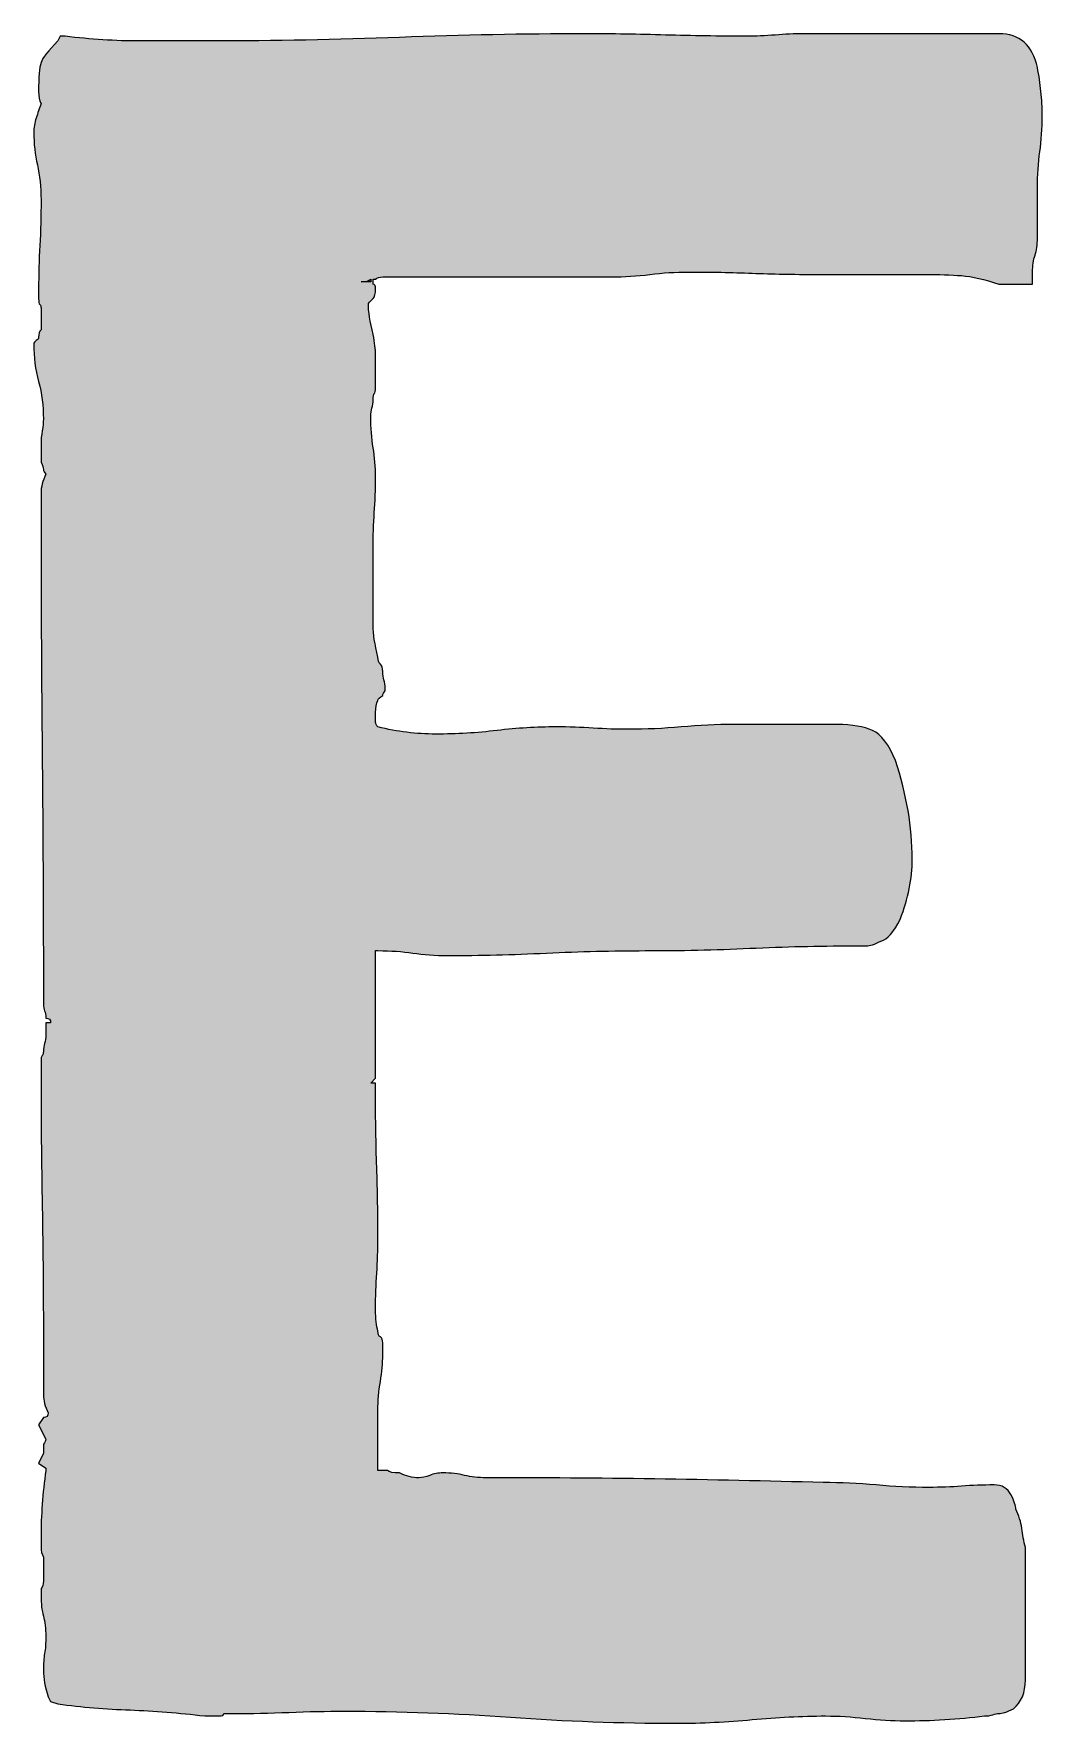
# Model space of a CAD drawing. Header units: inches. Extents: x 57 to 1023, y -981 to -99.
# Drawn here: x 305.2 to 463.6, y -368.4 to -103.1 of the extents above; entities that cross this region are included whole.
import ezdxf

# ---------------------------------------------------------------- set-up
doc = ezdxf.new("R2010")
doc.units = ezdxf.units.IN
doc.header["$MEASUREMENT"] = 0
doc.layers.add('Layer 1', color=7, linetype='Continuous')

# ---------------------------------------------------------------- blocks, each defined once
blk = doc.blocks.new('block 3')
at = {"layer": 'Layer 1', "true_color": 0x2b568d}
h = blk.add_hatch(color=167, dxfattribs=at)
h.dxf.hatch_style = 2
edge = h.paths.add_edge_path()
edge.add_spline(control_points=[(307.49, -364.25), (306.98, -362.74), (306.73, -361.35), (306.73, -360.09), (306.73, -359.09), (306.79, -358.2), (306.92, -357.45), (307.05, -356.69), (307.11, -355.81), (307.11, -354.8), (307.11, -353.54), (306.98, -352.47), (306.73, -351.59), (306.48, -350.71), (306.36, -349.64), (306.36, -348.37), (306.36, -348.37), (306.36, -347.24), (306.36, -347.24), (306.61, -346.99), (306.73, -346.61), (306.73, -346.11), (306.73, -346.11), (306.73, -344.59), (306.73, -344.59), (306.73, -344.59), (306.73, -342.33), (306.73, -342.33), (306.48, -341.83), (306.36, -341.32), (306.36, -340.82), (306.36, -340.82), (306.36, -338.93), (306.36, -338.93), (306.36, -337.41), (306.42, -335.78), (306.55, -334.01), (306.67, -332.25), (306.86, -330.49), (307.11, -328.72), (307.11, -328.72), (307.11, -328.34), (307.11, -328.34), (307.11, -328.34), (305.98, -327.59), (305.98, -327.59), (305.98, -327.59), (306.73, -326.07), (306.73, -326.07), (306.73, -326.07), (306.73, -325.32), (306.73, -325.32), (306.73, -325.32), (306.73, -324.56), (306.73, -324.56), (306.98, -324.32), (307.11, -324.06), (307.11, -323.81), (307.11, -323.81), (305.98, -321.54), (305.98, -321.54), (305.98, -321.54), (306.73, -320.41), (306.73, -320.41), (307.24, -320.41), (307.49, -320.16), (307.49, -319.65), (306.98, -318.65), (306.73, -317.7), (306.73, -316.82), (306.73, -315.94), (306.73, -315.11), (306.73, -314.36), (306.73, -314.36), (306.73, -308.31), (306.73, -308.31), (306.73, -301.26), (306.67, -294.27), (306.55, -287.34), (306.42, -280.41), (306.36, -273.42), (306.36, -266.36), (306.36, -266.36), (306.36, -264.47), (306.36, -264.47), (306.36, -263.97), (306.42, -263.66), (306.55, -263.53), (306.67, -263.4), (306.73, -263.21), (306.73, -262.96), (306.73, -262.46), (306.79, -262.01), (306.92, -261.64), (307.05, -261.26), (307.11, -260.82), (307.11, -260.31), (307.11, -260.31), (307.11, -258.42), (307.11, -258.42), (307.11, -258.42), (307.87, -258.42), (307.87, -258.42), (307.87, -257.92), (307.61, -257.67), (307.11, -257.67), (307.11, -257.17), (307.05, -256.79), (306.92, -256.53), (306.79, -256.29), (306.73, -255.91), (306.73, -255.4), (306.73, -242.55), (306.67, -229.7), (306.55, -216.85), (306.42, -204), (306.36, -191.15), (306.36, -178.3), (306.36, -177.29), (306.36, -176.28), (306.36, -175.27), (306.36, -174.27), (306.61, -173.26), (307.11, -172.25), (306.86, -172), (306.73, -171.75), (306.73, -171.5), (306.73, -171.25), (306.61, -170.87), (306.36, -170.36), (306.36, -170.36), (306.36, -167.34), (306.36, -167.34), (306.36, -166.84), (306.42, -166.2), (306.55, -165.45), (306.67, -164.69), (306.73, -164.07), (306.73, -163.56), (306.73, -161.55), (306.48, -159.59), (305.98, -157.7), (305.47, -155.81), (305.22, -153.86), (305.22, -151.84), (305.22, -151.59), (305.35, -151.41), (305.6, -151.28), (305.85, -151.15), (305.98, -150.96), (305.98, -150.71), (305.98, -150.21), (306.1, -149.83), (306.36, -149.57), (306.36, -149.57), (306.36, -148.44), (306.36, -148.44), (306.36, -148.44), (306.36, -146.17), (306.36, -146.17), (306.36, -145.93), (306.29, -145.74), (306.17, -145.61), (306.04, -145.48), (305.98, -145.17), (305.98, -144.66), (305.98, -144.66), (305.98, -143.15), (305.98, -143.15), (305.98, -140.88), (306.04, -138.61), (306.17, -136.35), (306.29, -134.08), (306.36, -131.69), (306.36, -129.17), (306.36, -127.15), (306.17, -125.33), (305.79, -123.69), (305.41, -122.05), (305.22, -120.35), (305.22, -118.58), (305.22, -117.83), (305.35, -117.07), (305.6, -116.32), (305.85, -115.56), (306.1, -114.8), (306.36, -114.05), (306.1, -113.55), (305.98, -112.91), (305.98, -112.16), (305.98, -109.89), (306.1, -108.38), (306.36, -107.62), (306.61, -106.87), (307.49, -105.73), (309, -104.22), (309, -104.22), (309.38, -103.47), (309.38, -103.47), (309.38, -103.47), (310.14, -103.47), (310.14, -103.47), (314.16, -103.97), (318.07, -104.22), (321.85, -104.22), (325.63, -104.22), (329.41, -104.22), (333.19, -104.22), (343.02, -104.22), (352.84, -104.03), (362.67, -103.65), (372.5, -103.28), (382.19, -103.09), (391.77, -103.09), (396.05, -103.09), (400.28, -103.15), (404.43, -103.28), (408.59, -103.41), (412.81, -103.47), (417.1, -103.47), (418.61, -103.47), (420.12, -103.41), (421.63, -103.28), (423.14, -103.15), (424.65, -103.09), (426.17, -103.09), (426.17, -103.09), (456.78, -103.09), (456.78, -103.09), (460.05, -103.09), (462.07, -104.85), (462.83, -108.38), (463.07, -109.64), (463.26, -110.9), (463.39, -112.16), (463.52, -113.42), (463.58, -114.68), (463.58, -115.94), (463.58, -117.96), (463.45, -119.85), (463.2, -121.61), (462.95, -123.37), (462.83, -125.26), (462.83, -127.28), (462.83, -127.28), (462.83, -135.21), (462.83, -135.21), (462.83, -136.22), (462.7, -137.1), (462.45, -137.86), (462.19, -138.61), (462.07, -139.5), (462.07, -140.5), (462.07, -140.5), (462.07, -142.39), (462.07, -142.39), (462.07, -142.39), (460.56, -142.39), (460.56, -142.39), (460.56, -142.39), (458.29, -142.39), (458.29, -142.39), (458.29, -142.39), (456.78, -142.39), (456.78, -142.39), (454.51, -141.64), (452.56, -141.2), (450.92, -141.07), (449.28, -140.95), (447.33, -140.88), (445.06, -140.88), (445.06, -140.88), (428.06, -140.88), (428.06, -140.88), (424.52, -140.88), (421.19, -140.82), (418.04, -140.69), (414.88, -140.57), (411.55, -140.5), (408.02, -140.5), (406.01, -140.5), (403.99, -140.63), (401.98, -140.88), (399.96, -141.14), (397.94, -141.26), (395.93, -141.26), (395.93, -141.26), (381.57, -141.26), (381.57, -141.26), (381.57, -141.26), (360.4, -141.26), (360.4, -141.26), (360.4, -141.26), (360.03, -141.26), (360.03, -141.26), (359.52, -141.26), (359.14, -141.39), (358.89, -141.64), (358.89, -141.64), (358.51, -141.64), (358.51, -141.64), (358.51, -141.64), (358.51, -142.39), (358.51, -142.39), (358.76, -142.39), (358.89, -142.65), (358.89, -143.15), (358.89, -143.91), (358.76, -144.41), (358.51, -144.66), (358.26, -144.92), (358.01, -145.17), (357.76, -145.42), (357.76, -146.68), (358.01, -148.32), (358.51, -150.33), (358.76, -151.59), (358.89, -152.66), (358.89, -153.54), (358.89, -154.43), (358.89, -155.5), (358.89, -156.76), (358.89, -156.76), (358.89, -158.65), (358.89, -158.65), (358.89, -159.15), (358.83, -159.47), (358.7, -159.59), (358.57, -159.72), (358.51, -160.03), (358.51, -160.54), (358.51, -161.04), (358.45, -161.48), (358.32, -161.86), (358.19, -162.24), (358.14, -162.68), (358.14, -163.18), (358.14, -164.95), (358.26, -166.58), (358.51, -168.09), (358.76, -169.61), (358.89, -171.12), (358.89, -172.63), (358.89, -174.65), (358.83, -176.54), (358.7, -178.3), (358.57, -180.06), (358.51, -181.95), (358.51, -183.97), (358.51, -183.97), (358.51, -196.06), (358.51, -196.06), (358.51, -197.33), (358.76, -198.96), (359.27, -200.98), (359.27, -201.48), (359.39, -201.86), (359.65, -202.11), (359.9, -202.36), (360.03, -202.74), (360.03, -203.24), (360.03, -203.75), (360.08, -204.19), (360.21, -204.57), (360.34, -204.94), (360.4, -205.39), (360.4, -205.89), (360.4, -205.89), (360.4, -206.27), (360.4, -206.27), (360.15, -206.52), (360.03, -206.78), (360.03, -207.02), (359.52, -207.28), (359.27, -207.53), (359.27, -207.78), (359.01, -208.29), (358.89, -208.91), (358.89, -209.67), (358.89, -209.67), (358.89, -211.18), (358.89, -211.18), (358.89, -211.43), (359.01, -211.69), (359.27, -211.94), (362.29, -212.69), (365.32, -213.07), (368.34, -213.07), (371.61, -213.07), (374.82, -212.88), (377.98, -212.5), (381.13, -212.13), (384.21, -211.94), (387.24, -211.94), (389.25, -211.94), (391.21, -212), (393.09, -212.13), (394.98, -212.26), (396.81, -212.31), (398.57, -212.31), (401.35, -212.31), (404.12, -212.19), (406.89, -211.94), (409.66, -211.69), (412.43, -211.56), (415.21, -211.56), (415.21, -211.56), (431.46, -211.56), (431.46, -211.56), (433.72, -211.56), (435.55, -211.88), (436.94, -212.5), (438.32, -213.14), (439.52, -214.71), (440.53, -217.23), (442.29, -222.52), (443.17, -227.69), (443.17, -232.72), (443.17, -235.75), (442.54, -238.9), (441.28, -242.17), (440.27, -244.19), (439.26, -245.33), (438.26, -245.57), (437.25, -246.08), (436.49, -246.33), (435.99, -246.33), (435.99, -246.33), (433.72, -246.33), (433.72, -246.33), (428.43, -246.33), (423.08, -246.46), (417.66, -246.71), (412.24, -246.96), (406.76, -247.08), (401.22, -247.08), (396.18, -247.08), (391.02, -247.21), (385.72, -247.46), (380.43, -247.72), (375.27, -247.84), (370.23, -247.84), (368.21, -247.84), (366.38, -247.72), (364.75, -247.46), (363.11, -247.21), (361.28, -247.08), (359.27, -247.08), (359.27, -247.08), (358.89, -247.08), (358.89, -247.08), (358.89, -247.08), (358.89, -267.12), (358.89, -267.12), (358.89, -267.12), (358.14, -267.87), (358.14, -267.87), (358.14, -267.87), (358.89, -267.87), (358.89, -267.87), (358.89, -267.87), (358.89, -269.76), (358.89, -269.76), (358.89, -273.54), (358.95, -277.32), (359.08, -281.1), (359.2, -284.88), (359.27, -288.53), (359.27, -292.06), (359.27, -294.08), (359.2, -295.97), (359.08, -297.73), (358.95, -299.5), (358.89, -301.39), (358.89, -303.4), (358.89, -304.91), (359.01, -306.04), (359.27, -306.8), (359.27, -307.31), (359.39, -307.62), (359.65, -307.75), (359.9, -307.88), (360.03, -308.19), (360.03, -308.69), (360.03, -308.69), (360.03, -310.58), (360.03, -310.58), (360.03, -311.84), (359.9, -313.23), (359.65, -314.74), (359.39, -316.25), (359.27, -317.76), (359.27, -319.27), (359.27, -319.27), (359.27, -328.72), (359.27, -328.72), (359.27, -328.72), (360.78, -328.72), (360.78, -328.72), (361.03, -328.98), (361.66, -329.1), (362.67, -329.1), (363.67, -329.61), (364.68, -329.86), (365.69, -329.86), (366.2, -329.86), (366.76, -329.73), (367.4, -329.48), (368.02, -329.23), (368.72, -329.1), (369.47, -329.1), (370.73, -329.1), (371.86, -329.23), (372.88, -329.48), (373.88, -329.73), (375.01, -329.86), (376.28, -329.86), (385.09, -329.86), (393.91, -329.92), (402.73, -330.04), (411.55, -330.17), (420.37, -330.36), (429.19, -330.61), (431.96, -330.61), (434.73, -330.74), (437.5, -330.99), (440.27, -331.24), (443.04, -331.37), (445.82, -331.37), (447.58, -331.37), (449.28, -331.31), (450.92, -331.18), (452.56, -331.05), (454.26, -330.99), (456.02, -330.99), (457.28, -330.99), (458.16, -331.5), (458.67, -332.5), (459.17, -333.51), (459.43, -334.27), (459.43, -334.77), (459.93, -335.78), (460.24, -336.79), (460.37, -337.79), (460.49, -338.8), (460.68, -339.81), (460.94, -340.82), (460.94, -340.82), (460.94, -351.4), (460.94, -351.4), (460.94, -351.4), (460.94, -361.6), (460.94, -361.6), (460.94, -363.62), (460.3, -365.13), (459.05, -366.14), (458.04, -366.65), (457.28, -366.89), (456.78, -366.89), (456.53, -366.89), (456.21, -366.96), (455.84, -367.08), (455.46, -367.21), (455.01, -367.27), (454.51, -367.27), (452.49, -367.53), (450.41, -367.71), (448.27, -367.84), (446.13, -367.97), (444.05, -368.03), (442.04, -368.03), (440.02, -368.03), (437.94, -367.9), (435.8, -367.65), (433.66, -367.4), (431.58, -367.27), (429.57, -367.27), (425.79, -367.27), (421.94, -367.46), (418.04, -367.84), (414.13, -368.22), (410.16, -368.41), (406.14, -368.41), (397.31, -368.41), (388.62, -368.09), (380.06, -367.46), (371.49, -366.83), (362.79, -366.52), (353.98, -366.52), (351.2, -366.52), (348.31, -366.58), (345.28, -366.7), (342.26, -366.83), (339.36, -366.89), (336.59, -366.89), (336.59, -366.89), (335.84, -366.89), (335.84, -366.89), (335.84, -366.89), (335.08, -366.89), (335.08, -366.89), (335.08, -367.15), (334.83, -367.27), (334.32, -367.27), (334.32, -367.27), (333.19, -367.27), (333.19, -367.27), (333.19, -367.27), (332.06, -367.27), (332.06, -367.27), (328.02, -366.77), (324.12, -366.46), (320.34, -366.33), (316.56, -366.2), (312.78, -365.89), (309, -365.38), (309, -365.38), (307.87, -365), (307.87, -365), (307.87, -365), (307.49, -364.25), (307.49, -364.25)], knot_values=[0, 0, 0, 0, 1, 1, 1, 2, 2, 2, 3, 3, 3, 4, 4, 4, 5, 5, 5, 6, 6, 6, 7, 7, 7, 8, 8, 8, 9, 9, 9, 10, 10, 10, 11, 11, 11, 12, 12, 12, 13, 13, 13, 14, 14, 14, 15, 15, 15, 16, 16, 16, 17, 17, 17, 18, 18, 18, 19, 19, 19, 20, 20, 20, 21, 21, 21, 22, 22, 22, 23, 23, 23, 24, 24, 24, 25, 25, 25, 26, 26, 26, 27, 27, 27, 28, 28, 28, 29, 29, 29, 30, 30, 30, 31, 31, 31, 32, 32, 32, 33, 33, 33, 34, 34, 34, 35, 35, 35, 36, 36, 36, 37, 37, 37, 38, 38, 38, 39, 39, 39, 40, 40, 40, 41, 41, 41, 42, 42, 42, 43, 43, 43, 44, 44, 44, 45, 45, 45, 46, 46, 46, 47, 47, 47, 48, 48, 48, 49, 49, 49, 50, 50, 50, 51, 51, 51, 52, 52, 52, 53, 53, 53, 54, 54, 54, 55, 55, 55, 56, 56, 56, 57, 57, 57, 58, 58, 58, 59, 59, 59, 60, 60, 60, 61, 61, 61, 62, 62, 62, 63, 63, 63, 64, 64, 64, 65, 65, 65, 66, 66, 66, 67, 67, 67, 68, 68, 68, 69, 69, 69, 70, 70, 70, 71, 71, 71, 72, 72, 72, 73, 73, 73, 74, 74, 74, 75, 75, 75, 76, 76, 76, 77, 77, 77, 78, 78, 78, 79, 79, 79, 80, 80, 80, 81, 81, 81, 82, 82, 82, 83, 83, 83, 84, 84, 84, 85, 85, 85, 86, 86, 86, 87, 87, 87, 88, 88, 88, 89, 89, 89, 90, 90, 90, 91, 91, 91, 92, 92, 92, 93, 93, 93, 94, 94, 94, 95, 95, 95, 96, 96, 96, 97, 97, 97, 98, 98, 98, 99, 99, 99, 100, 100, 100, 101, 101, 101, 102, 102, 102, 103, 103, 103, 104, 104, 104, 105, 105, 105, 106, 106, 106, 107, 107, 107, 108, 108, 108, 109, 109, 109, 110, 110, 110, 111, 111, 111, 112, 112, 112, 113, 113, 113, 114, 114, 114, 115, 115, 115, 116, 116, 116, 117, 117, 117, 118, 118, 118, 119, 119, 119, 120, 120, 120, 121, 121, 121, 122, 122, 122, 123, 123, 123, 124, 124, 124, 125, 125, 125, 126, 126, 126, 127, 127, 127, 128, 128, 128, 129, 129, 129, 130, 130, 130, 131, 131, 131, 132, 132, 132, 133, 133, 133, 134, 134, 134, 135, 135, 135, 136, 136, 136, 137, 137, 137, 138, 138, 138, 139, 139, 139, 140, 140, 140, 141, 141, 141, 142, 142, 142, 143, 143, 143, 144, 144, 144, 145, 145, 145, 146, 146, 146, 147, 147, 147, 148, 148, 148, 149, 149, 149, 150, 150, 150, 151, 151, 151, 152, 152, 152, 153, 153, 153, 154, 154, 154, 155, 155, 155, 156, 156, 156, 157, 157, 157, 158, 158, 158, 159, 159, 159, 160, 160, 160, 161, 161, 161, 162, 162, 162, 163, 163, 163, 164, 164, 164, 165, 165, 165, 166, 166, 166, 167, 167, 167, 168, 168, 168, 169, 169, 169, 170, 170, 170, 171, 171, 171, 172, 172, 172, 173, 173, 173, 174, 174, 174, 175, 175, 175, 176, 176, 176, 177, 177, 177, 178, 178, 178, 179, 179, 179, 180, 180, 180, 181, 181, 181, 182, 182, 182, 183, 183, 183, 184, 184, 184, 185, 185, 185, 186, 186, 186, 187, 187, 187, 188, 188, 188, 189, 189, 189, 190, 190, 190, 191, 191, 191, 192, 192, 192, 193, 193, 193, 194, 194, 194, 195, 195, 195, 196, 196, 196, 197, 197, 197, 198, 198, 198, 199, 199, 199, 200, 200, 200, 201, 201, 201, 202, 202, 202, 203, 203, 203, 204, 204, 204, 205, 205, 205, 206, 206, 206, 207, 207, 207, 207], degree=3, periodic=1)
edge = h.paths.add_edge_path()
edge.add_spline(control_points=[(358.14, -142.02), (358.14, -142.02), (358.14, -141.64), (358.14, -141.64), (357.88, -141.89), (357.38, -142.02), (356.62, -142.02), (356.62, -142.02), (358.14, -142.02), (358.14, -142.02)], knot_values=[0, 0, 0, 0, 1, 1, 1, 2, 2, 2, 3, 3, 3, 3], degree=3, periodic=1)
at = {"layer": 'Layer 1', "lineweight": 0}
for points, knots in [([(307.49, -364.25), (306.98, -362.74), (306.73, -361.35), (306.73, -360.09), (306.73, -359.09), (306.79, -358.2), (306.92, -357.45), (307.05, -356.69), (307.11, -355.81), (307.11, -354.8), (307.11, -353.54), (306.98, -352.47), (306.73, -351.59), (306.48, -350.71), (306.36, -349.64), (306.36, -348.37), (306.36, -348.37), (306.36, -347.24), (306.36, -347.24), (306.61, -346.99), (306.73, -346.61), (306.73, -346.11), (306.73, -346.11), (306.73, -344.59), (306.73, -344.59), (306.73, -344.59), (306.73, -342.33), (306.73, -342.33), (306.48, -341.83), (306.36, -341.32), (306.36, -340.82), (306.36, -340.82), (306.36, -338.93), (306.36, -338.93), (306.36, -337.41), (306.42, -335.78), (306.55, -334.01), (306.67, -332.25), (306.86, -330.49), (307.11, -328.72), (307.11, -328.72), (307.11, -328.34), (307.11, -328.34), (307.11, -328.34), (305.98, -327.59), (305.98, -327.59), (305.98, -327.59), (306.73, -326.07), (306.73, -326.07), (306.73, -326.07), (306.73, -325.32), (306.73, -325.32), (306.73, -325.32), (306.73, -324.56), (306.73, -324.56), (306.98, -324.32), (307.11, -324.06), (307.11, -323.81), (307.11, -323.81), (305.98, -321.54), (305.98, -321.54), (305.98, -321.54), (306.73, -320.41), (306.73, -320.41), (307.24, -320.41), (307.49, -320.16), (307.49, -319.65), (306.98, -318.65), (306.73, -317.7), (306.73, -316.82), (306.73, -315.94), (306.73, -315.11), (306.73, -314.36), (306.73, -314.36), (306.73, -308.31), (306.73, -308.31), (306.73, -301.26), (306.67, -294.27), (306.55, -287.34), (306.42, -280.41), (306.36, -273.42), (306.36, -266.36), (306.36, -266.36), (306.36, -264.47), (306.36, -264.47), (306.36, -263.97), (306.42, -263.66), (306.55, -263.53), (306.67, -263.4), (306.73, -263.21), (306.73, -262.96), (306.73, -262.46), (306.79, -262.01), (306.92, -261.64), (307.05, -261.26), (307.11, -260.82), (307.11, -260.31), (307.11, -260.31), (307.11, -258.42), (307.11, -258.42), (307.11, -258.42), (307.87, -258.42), (307.87, -258.42), (307.87, -257.92), (307.61, -257.67), (307.11, -257.67), (307.11, -257.17), (307.05, -256.79), (306.92, -256.53), (306.79, -256.29), (306.73, -255.91), (306.73, -255.4), (306.73, -242.55), (306.67, -229.7), (306.55, -216.85), (306.42, -204), (306.36, -191.15), (306.36, -178.3), (306.36, -177.29), (306.36, -176.28), (306.36, -175.27), (306.36, -174.27), (306.61, -173.26), (307.11, -172.25), (306.86, -172), (306.73, -171.75), (306.73, -171.5), (306.73, -171.25), (306.61, -170.87), (306.36, -170.36), (306.36, -170.36), (306.36, -167.34), (306.36, -167.34), (306.36, -166.84), (306.42, -166.2), (306.55, -165.45), (306.67, -164.69), (306.73, -164.07), (306.73, -163.56), (306.73, -161.55), (306.48, -159.59), (305.98, -157.7), (305.47, -155.81), (305.22, -153.86), (305.22, -151.84), (305.22, -151.59), (305.35, -151.41), (305.6, -151.28), (305.85, -151.15), (305.98, -150.96), (305.98, -150.71), (305.98, -150.21), (306.1, -149.83), (306.36, -149.57), (306.36, -149.57), (306.36, -148.44), (306.36, -148.44), (306.36, -148.44), (306.36, -146.17), (306.36, -146.17), (306.36, -145.93), (306.29, -145.74), (306.17, -145.61), (306.04, -145.48), (305.98, -145.17), (305.98, -144.66), (305.98, -144.66), (305.98, -143.15), (305.98, -143.15), (305.98, -140.88), (306.04, -138.61), (306.17, -136.35), (306.29, -134.08), (306.36, -131.69), (306.36, -129.17), (306.36, -127.15), (306.17, -125.33), (305.79, -123.69), (305.41, -122.05), (305.22, -120.35), (305.22, -118.58), (305.22, -117.83), (305.35, -117.07), (305.6, -116.32), (305.85, -115.56), (306.1, -114.8), (306.36, -114.05), (306.1, -113.55), (305.98, -112.91), (305.98, -112.16), (305.98, -109.89), (306.1, -108.38), (306.36, -107.62), (306.61, -106.87), (307.49, -105.73), (309, -104.22), (309, -104.22), (309.38, -103.47), (309.38, -103.47), (309.38, -103.47), (310.14, -103.47), (310.14, -103.47), (314.16, -103.97), (318.07, -104.22), (321.85, -104.22), (325.63, -104.22), (329.41, -104.22), (333.19, -104.22), (343.02, -104.22), (352.84, -104.03), (362.67, -103.65), (372.5, -103.28), (382.19, -103.09), (391.77, -103.09), (396.05, -103.09), (400.28, -103.15), (404.43, -103.28), (408.59, -103.41), (412.81, -103.47), (417.1, -103.47), (418.61, -103.47), (420.12, -103.41), (421.63, -103.28), (423.14, -103.15), (424.65, -103.09), (426.17, -103.09), (426.17, -103.09), (456.78, -103.09), (456.78, -103.09), (460.05, -103.09), (462.07, -104.85), (462.83, -108.38), (463.07, -109.64), (463.26, -110.9), (463.39, -112.16), (463.52, -113.42), (463.58, -114.68), (463.58, -115.94), (463.58, -117.96), (463.45, -119.85), (463.2, -121.61), (462.95, -123.37), (462.83, -125.26), (462.83, -127.28), (462.83, -127.28), (462.83, -135.21), (462.83, -135.21), (462.83, -136.22), (462.7, -137.1), (462.45, -137.86), (462.19, -138.61), (462.07, -139.5), (462.07, -140.5), (462.07, -140.5), (462.07, -142.39), (462.07, -142.39), (462.07, -142.39), (460.56, -142.39), (460.56, -142.39), (460.56, -142.39), (458.29, -142.39), (458.29, -142.39), (458.29, -142.39), (456.78, -142.39), (456.78, -142.39), (454.51, -141.64), (452.56, -141.2), (450.92, -141.07), (449.28, -140.95), (447.33, -140.88), (445.06, -140.88), (445.06, -140.88), (428.06, -140.88), (428.06, -140.88), (424.52, -140.88), (421.19, -140.82), (418.04, -140.69), (414.88, -140.57), (411.55, -140.5), (408.02, -140.5), (406.01, -140.5), (403.99, -140.63), (401.98, -140.88), (399.96, -141.14), (397.94, -141.26), (395.93, -141.26), (395.93, -141.26), (381.57, -141.26), (381.57, -141.26), (381.57, -141.26), (360.4, -141.26), (360.4, -141.26), (360.4, -141.26), (360.03, -141.26), (360.03, -141.26), (359.52, -141.26), (359.14, -141.39), (358.89, -141.64), (358.89, -141.64), (358.51, -141.64), (358.51, -141.64), (358.51, -141.64), (358.51, -142.39), (358.51, -142.39), (358.76, -142.39), (358.89, -142.65), (358.89, -143.15), (358.89, -143.91), (358.76, -144.41), (358.51, -144.66), (358.26, -144.92), (358.01, -145.17), (357.76, -145.42), (357.76, -146.68), (358.01, -148.32), (358.51, -150.33), (358.76, -151.59), (358.89, -152.66), (358.89, -153.54), (358.89, -154.43), (358.89, -155.5), (358.89, -156.76), (358.89, -156.76), (358.89, -158.65), (358.89, -158.65), (358.89, -159.15), (358.83, -159.47), (358.7, -159.59), (358.57, -159.72), (358.51, -160.03), (358.51, -160.54), (358.51, -161.04), (358.45, -161.48), (358.32, -161.86), (358.19, -162.24), (358.14, -162.68), (358.14, -163.18), (358.14, -164.95), (358.26, -166.58), (358.51, -168.09), (358.76, -169.61), (358.89, -171.12), (358.89, -172.63), (358.89, -174.65), (358.83, -176.54), (358.7, -178.3), (358.57, -180.06), (358.51, -181.95), (358.51, -183.97), (358.51, -183.97), (358.51, -196.06), (358.51, -196.06), (358.51, -197.33), (358.76, -198.96), (359.27, -200.98), (359.27, -201.48), (359.39, -201.86), (359.65, -202.11), (359.9, -202.36), (360.03, -202.74), (360.03, -203.24), (360.03, -203.75), (360.08, -204.19), (360.21, -204.57), (360.34, -204.94), (360.4, -205.39), (360.4, -205.89), (360.4, -205.89), (360.4, -206.27), (360.4, -206.27), (360.15, -206.52), (360.03, -206.78), (360.03, -207.02), (359.52, -207.28), (359.27, -207.53), (359.27, -207.78), (359.01, -208.29), (358.89, -208.91), (358.89, -209.67), (358.89, -209.67), (358.89, -211.18), (358.89, -211.18), (358.89, -211.43), (359.01, -211.69), (359.27, -211.94), (362.29, -212.69), (365.32, -213.07), (368.34, -213.07), (371.61, -213.07), (374.82, -212.88), (377.98, -212.5), (381.13, -212.13), (384.21, -211.94), (387.24, -211.94), (389.25, -211.94), (391.21, -212), (393.09, -212.13), (394.98, -212.26), (396.81, -212.31), (398.57, -212.31), (401.35, -212.31), (404.12, -212.19), (406.89, -211.94), (409.66, -211.69), (412.43, -211.56), (415.21, -211.56), (415.21, -211.56), (431.46, -211.56), (431.46, -211.56), (433.72, -211.56), (435.55, -211.88), (436.94, -212.5), (438.32, -213.14), (439.52, -214.71), (440.53, -217.23), (442.29, -222.52), (443.17, -227.69), (443.17, -232.72), (443.17, -235.75), (442.54, -238.9), (441.28, -242.17), (440.27, -244.19), (439.26, -245.33), (438.26, -245.57), (437.25, -246.08), (436.49, -246.33), (435.99, -246.33), (435.99, -246.33), (433.72, -246.33), (433.72, -246.33), (428.43, -246.33), (423.08, -246.46), (417.66, -246.71), (412.24, -246.96), (406.76, -247.08), (401.22, -247.08), (396.18, -247.08), (391.02, -247.21), (385.72, -247.46), (380.43, -247.72), (375.27, -247.84), (370.23, -247.84), (368.21, -247.84), (366.38, -247.72), (364.75, -247.46), (363.11, -247.21), (361.28, -247.08), (359.27, -247.08), (359.27, -247.08), (358.89, -247.08), (358.89, -247.08), (358.89, -247.08), (358.89, -267.12), (358.89, -267.12), (358.89, -267.12), (358.14, -267.87), (358.14, -267.87), (358.14, -267.87), (358.89, -267.87), (358.89, -267.87), (358.89, -267.87), (358.89, -269.76), (358.89, -269.76), (358.89, -273.54), (358.95, -277.32), (359.08, -281.1), (359.2, -284.88), (359.27, -288.53), (359.27, -292.06), (359.27, -294.08), (359.2, -295.97), (359.08, -297.73), (358.95, -299.5), (358.89, -301.39), (358.89, -303.4), (358.89, -304.91), (359.01, -306.04), (359.27, -306.8), (359.27, -307.31), (359.39, -307.62), (359.65, -307.75), (359.9, -307.88), (360.03, -308.19), (360.03, -308.69), (360.03, -308.69), (360.03, -310.58), (360.03, -310.58), (360.03, -311.84), (359.9, -313.23), (359.65, -314.74), (359.39, -316.25), (359.27, -317.76), (359.27, -319.27), (359.27, -319.27), (359.27, -328.72), (359.27, -328.72), (359.27, -328.72), (360.78, -328.72), (360.78, -328.72), (361.03, -328.98), (361.66, -329.1), (362.67, -329.1), (363.67, -329.61), (364.68, -329.86), (365.69, -329.86), (366.2, -329.86), (366.76, -329.73), (367.4, -329.48), (368.02, -329.23), (368.72, -329.1), (369.47, -329.1), (370.73, -329.1), (371.86, -329.23), (372.88, -329.48), (373.88, -329.73), (375.01, -329.86), (376.28, -329.86), (385.09, -329.86), (393.91, -329.92), (402.73, -330.04), (411.55, -330.17), (420.37, -330.36), (429.19, -330.61), (431.96, -330.61), (434.73, -330.74), (437.5, -330.99), (440.27, -331.24), (443.04, -331.37), (445.82, -331.37), (447.58, -331.37), (449.28, -331.31), (450.92, -331.18), (452.56, -331.05), (454.26, -330.99), (456.02, -330.99), (457.28, -330.99), (458.16, -331.5), (458.67, -332.5), (459.17, -333.51), (459.43, -334.27), (459.43, -334.77), (459.93, -335.78), (460.24, -336.79), (460.37, -337.79), (460.49, -338.8), (460.68, -339.81), (460.94, -340.82), (460.94, -340.82), (460.94, -351.4), (460.94, -351.4), (460.94, -351.4), (460.94, -361.6), (460.94, -361.6), (460.94, -363.62), (460.3, -365.13), (459.05, -366.14), (458.04, -366.65), (457.28, -366.89), (456.78, -366.89), (456.53, -366.89), (456.21, -366.96), (455.84, -367.08), (455.46, -367.21), (455.01, -367.27), (454.51, -367.27), (452.49, -367.53), (450.41, -367.71), (448.27, -367.84), (446.13, -367.97), (444.05, -368.03), (442.04, -368.03), (440.02, -368.03), (437.94, -367.9), (435.8, -367.65), (433.66, -367.4), (431.58, -367.27), (429.57, -367.27), (425.79, -367.27), (421.94, -367.46), (418.04, -367.84), (414.13, -368.22), (410.16, -368.41), (406.14, -368.41), (397.31, -368.41), (388.62, -368.09), (380.06, -367.46), (371.49, -366.83), (362.79, -366.52), (353.98, -366.52), (351.2, -366.52), (348.31, -366.58), (345.28, -366.7), (342.26, -366.83), (339.36, -366.89), (336.59, -366.89), (336.59, -366.89), (335.84, -366.89), (335.84, -366.89), (335.84, -366.89), (335.08, -366.89), (335.08, -366.89), (335.08, -367.15), (334.83, -367.27), (334.32, -367.27), (334.32, -367.27), (333.19, -367.27), (333.19, -367.27), (333.19, -367.27), (332.06, -367.27), (332.06, -367.27), (328.02, -366.77), (324.12, -366.46), (320.34, -366.33), (316.56, -366.2), (312.78, -365.89), (309, -365.38), (309, -365.38), (307.87, -365), (307.87, -365), (307.87, -365), (307.49, -364.25), (307.49, -364.25)], [0, 0, 0, 0, 1, 1, 1, 2, 2, 2, 3, 3, 3, 4, 4, 4, 5, 5, 5, 6, 6, 6, 7, 7, 7, 8, 8, 8, 9, 9, 9, 10, 10, 10, 11, 11, 11, 12, 12, 12, 13, 13, 13, 14, 14, 14, 15, 15, 15, 16, 16, 16, 17, 17, 17, 18, 18, 18, 19, 19, 19, 20, 20, 20, 21, 21, 21, 22, 22, 22, 23, 23, 23, 24, 24, 24, 25, 25, 25, 26, 26, 26, 27, 27, 27, 28, 28, 28, 29, 29, 29, 30, 30, 30, 31, 31, 31, 32, 32, 32, 33, 33, 33, 34, 34, 34, 35, 35, 35, 36, 36, 36, 37, 37, 37, 38, 38, 38, 39, 39, 39, 40, 40, 40, 41, 41, 41, 42, 42, 42, 43, 43, 43, 44, 44, 44, 45, 45, 45, 46, 46, 46, 47, 47, 47, 48, 48, 48, 49, 49, 49, 50, 50, 50, 51, 51, 51, 52, 52, 52, 53, 53, 53, 54, 54, 54, 55, 55, 55, 56, 56, 56, 57, 57, 57, 58, 58, 58, 59, 59, 59, 60, 60, 60, 61, 61, 61, 62, 62, 62, 63, 63, 63, 64, 64, 64, 65, 65, 65, 66, 66, 66, 67, 67, 67, 68, 68, 68, 69, 69, 69, 70, 70, 70, 71, 71, 71, 72, 72, 72, 73, 73, 73, 74, 74, 74, 75, 75, 75, 76, 76, 76, 77, 77, 77, 78, 78, 78, 79, 79, 79, 80, 80, 80, 81, 81, 81, 82, 82, 82, 83, 83, 83, 84, 84, 84, 85, 85, 85, 86, 86, 86, 87, 87, 87, 88, 88, 88, 89, 89, 89, 90, 90, 90, 91, 91, 91, 92, 92, 92, 93, 93, 93, 94, 94, 94, 95, 95, 95, 96, 96, 96, 97, 97, 97, 98, 98, 98, 99, 99, 99, 100, 100, 100, 101, 101, 101, 102, 102, 102, 103, 103, 103, 104, 104, 104, 105, 105, 105, 106, 106, 106, 107, 107, 107, 108, 108, 108, 109, 109, 109, 110, 110, 110, 111, 111, 111, 112, 112, 112, 113, 113, 113, 114, 114, 114, 115, 115, 115, 116, 116, 116, 117, 117, 117, 118, 118, 118, 119, 119, 119, 120, 120, 120, 121, 121, 121, 122, 122, 122, 123, 123, 123, 124, 124, 124, 125, 125, 125, 126, 126, 126, 127, 127, 127, 128, 128, 128, 129, 129, 129, 130, 130, 130, 131, 131, 131, 132, 132, 132, 133, 133, 133, 134, 134, 134, 135, 135, 135, 136, 136, 136, 137, 137, 137, 138, 138, 138, 139, 139, 139, 140, 140, 140, 141, 141, 141, 142, 142, 142, 143, 143, 143, 144, 144, 144, 145, 145, 145, 146, 146, 146, 147, 147, 147, 148, 148, 148, 149, 149, 149, 150, 150, 150, 151, 151, 151, 152, 152, 152, 153, 153, 153, 154, 154, 154, 155, 155, 155, 156, 156, 156, 157, 157, 157, 158, 158, 158, 159, 159, 159, 160, 160, 160, 161, 161, 161, 162, 162, 162, 163, 163, 163, 164, 164, 164, 165, 165, 165, 166, 166, 166, 167, 167, 167, 168, 168, 168, 169, 169, 169, 170, 170, 170, 171, 171, 171, 172, 172, 172, 173, 173, 173, 174, 174, 174, 175, 175, 175, 176, 176, 176, 177, 177, 177, 178, 178, 178, 179, 179, 179, 180, 180, 180, 181, 181, 181, 182, 182, 182, 183, 183, 183, 184, 184, 184, 185, 185, 185, 186, 186, 186, 187, 187, 187, 188, 188, 188, 189, 189, 189, 190, 190, 190, 191, 191, 191, 192, 192, 192, 193, 193, 193, 194, 194, 194, 195, 195, 195, 196, 196, 196, 197, 197, 197, 198, 198, 198, 199, 199, 199, 200, 200, 200, 201, 201, 201, 202, 202, 202, 203, 203, 203, 204, 204, 204, 205, 205, 205, 206, 206, 206, 207, 207, 207, 207]), ([(358.14, -142.02), (358.14, -142.02), (358.14, -141.64), (358.14, -141.64), (357.88, -141.89), (357.38, -142.02), (356.62, -142.02), (356.62, -142.02), (358.14, -142.02), (358.14, -142.02)], [0, 0, 0, 0, 1, 1, 1, 2, 2, 2, 3, 3, 3, 3])]:
    blk.add_open_spline(points, degree=3, knots=knots, dxfattribs=at)
blk = doc.blocks.new('block 2')
at = {"layer": 'Layer 1'}
blk.add_blockref('block 3', (0, 0), dxfattribs=at)

msp = doc.modelspace()

# ---------------------------------------------------------------- block references
at = {"layer": 'Layer 1'}
msp.add_blockref('block 2', (0, 0), dxfattribs=at)

doc.saveas('drawing.dxf')
